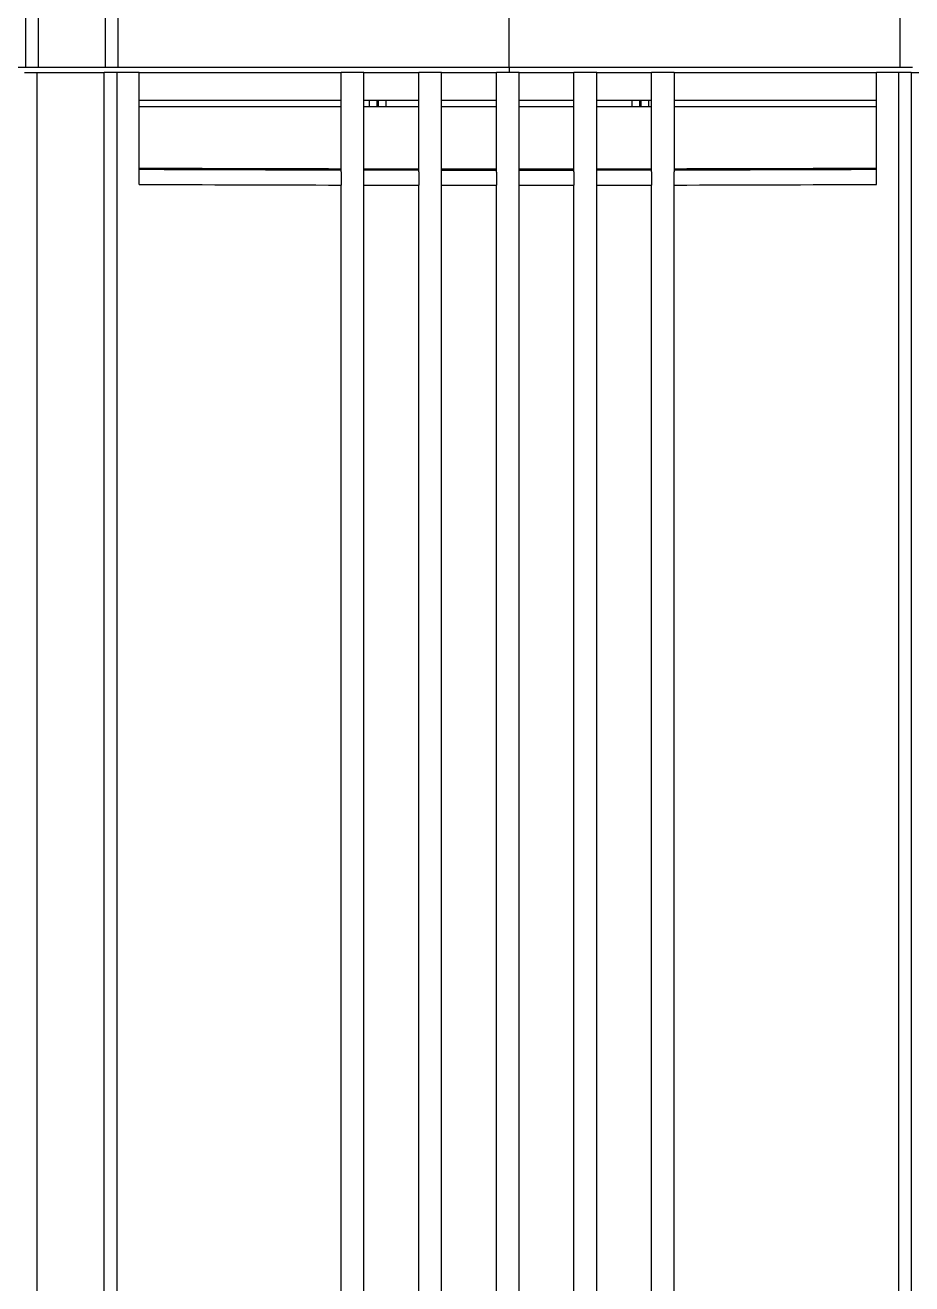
# Model space of a CAD drawing. Extents: x 14.8 to 109.8, y 1.6 to 86.6.
# Drawn here: x 47.099 to 50.598, y 7.7 to 12.667 of the extents above; entities that cross this region are included whole.
import ezdxf

# ---------------------------------------------------------------- set-up
doc = ezdxf.new("R2010")
doc.units = 0
doc.header["$MEASUREMENT"] = 0
doc.layers.add('OBJECT', color=7, linetype='CONTINUOUS')

msp = doc.modelspace()

# ---------------------------------------------------------------- linework, layer by layer
at = {"layer": 'OBJECT'}
for p, q in [((47.1013, 12.5001), (47.1013, 14.183)), ((47.1494, 14.1822), (47.1494, 12.5001)), ((47.416, 12.5001), (47.416, 13.4511)), ((47.465, 13.4511), (47.465, 12.5001)), ((49.0083, 12.5001), (49.0083, 13.4521)), ((50.5517, 12.5001), (50.5517, 13.4511)), ((47.1013, 12.5001), (46.9091, 12.5001)), ((47.0963, 12.4807), (47.1444, 12.4807)), ((47.1494, 12.5001), (47.1013, 12.5001)), ((47.1444, 12.4807), (47.1444, 6.7607)), ((47.1444, 12.4807), (47.411, 12.4807)), ((47.416, 12.5001), (47.1494, 12.5001)), ((47.411, 6.8207), (47.411, 12.4807)), ((47.46, 12.4807), (47.411, 12.4807)), ((47.465, 12.5001), (47.416, 12.5001)), ((47.46, 12.4807), (47.46, 6.8207)), ((47.5483, 12.4807), (47.46, 12.4807)), ((49.0083, 12.5001), (47.465, 12.5001)), ((47.5483, 12.0387), (47.5483, 12.4807)), ((47.5483, 12.4807), (48.3458, 12.4807)), ((48.3458, 12.0882), (48.3458, 12.4807)), ((48.4358, 12.4807), (48.3458, 12.4807)), ((48.4358, 12.0881), (48.4358, 12.4807)), ((48.4358, 12.4807), (48.6521, 12.4807)), ((48.6521, 12.0878), (48.6521, 12.4807)), ((48.7421, 12.4807), (48.6521, 12.4807)), ((48.7421, 12.0877), (48.7421, 12.4807)), ((48.7421, 12.4807), (48.9583, 12.4807)), ((48.9583, 12.0876), (48.9583, 12.4807)), ((49.0483, 12.4807), (48.9583, 12.4807)), ((50.5517, 12.5001), (49.0083, 12.5001)), ((49.0083, 12.5001), (49.0083, 12.4807)), ((49.0483, 12.0876), (49.0483, 12.4807)), ((49.0483, 12.4807), (49.2646, 12.4807)), ((49.2646, 12.0877), (49.2646, 12.4807)), ((49.3546, 12.4807), (49.2646, 12.4807)), ((49.3546, 12.0878), (49.3546, 12.4807)), ((49.3546, 12.4807), (49.5708, 12.4807)), ((49.5708, 12.0881), (49.5708, 12.4807)), ((49.6608, 12.4807), (49.5708, 12.4807)), ((49.6608, 12.4807), (49.6608, 12.0882)), ((49.6608, 12.4807), (50.4583, 12.4807)), ((50.5467, 12.4807), (50.4583, 12.4807)), ((50.4583, 12.0387), (50.4583, 12.4807)), ((50.5467, 6.8207), (50.5467, 12.4807)), ((50.5956, 12.4807), (50.5467, 12.4807)), ((50.6006, 12.5001), (50.5517, 12.5001)), ((50.5956, 12.4807), (50.5956, 6.8207)), ((50.5956, 12.4807), (50.8622, 12.4807)), ((47.5483, 12.3707), (48.3458, 12.3707)), ((48.4358, 12.3707), (48.6521, 12.3707)), ((48.4928, 12.3457), (48.4928, 12.3707)), ((48.5223, 12.3707), (48.5223, 12.3457)), ((48.7421, 12.3707), (48.9583, 12.3707)), ((49.0483, 12.3707), (49.2646, 12.3707)), ((49.3546, 12.3707), (49.5708, 12.3707)), ((49.4943, 12.3457), (49.4943, 12.3707)), ((49.5238, 12.3707), (49.5238, 12.3457)), ((49.6608, 12.3707), (50.4583, 12.3707)), ((47.5483, 12.3457), (48.3458, 12.3457)), ((48.4358, 12.3457), (48.6521, 12.3457)), ((48.7421, 12.3457), (48.9583, 12.3457)), ((49.0483, 12.3457), (49.2646, 12.3457)), ((49.3546, 12.3457), (49.5708, 12.3457)), ((49.6608, 12.3457), (50.4583, 12.3457)), ((48.3458, 6.8207), (48.3458, 12.0363)), ((48.4358, 6.8207), (48.4358, 12.0361)), ((48.6521, 6.8207), (48.6521, 12.0358)), ((48.7421, 6.8207), (48.7421, 12.0357)), ((48.9583, 6.8207), (48.9583, 12.0356)), ((49.0483, 6.8207), (49.0483, 12.0356)), ((49.2646, 6.8207), (49.2646, 12.0357)), ((49.3546, 6.8207), (49.3546, 12.0358)), ((49.5708, 6.8207), (49.5708, 12.0361)), ((49.6608, 6.8207), (49.6608, 12.0363))]:
    msp.add_line(p, q, dxfattribs=at)
for centre, major_axis, ratio, start_param, end_param in [((48.4607, 12.3151), (0, 0.25), 0.01536, 1.346679, 1.448244), ((48.4907, 12.3151), (0, 0.22), 0.017455, 1.315479, 1.43143), ((49.5259, 12.3151), (0, 0.22), 0.017455, 4.851756, 4.967706), ((49.5559, 12.3151), (0, 0.25), 0.01536, 4.834942, 4.936506), ((49.0033, 14.759), (30.39, 0), 0.087489, 4.664493, 4.690752), ((49.0033, 14.7586), (30.44, 0), 0.087489, 4.664572, 4.690787), ((49.0033, 14.759), (30.39, 0), 0.087489, 4.693714, 4.700831), ((49.0033, 14.7586), (30.44, 0), 0.087489, 4.693745, 4.70085), ((49.0033, 14.759), (30.39, 0), 0.087489, 4.703792, 4.710908), ((49.0033, 14.7586), (30.44, 0), 0.087489, 4.703806, 4.710911), ((49.0033, 14.759), (30.39, 0), 0.087489, 4.71387, 4.720986), ((49.0033, 14.7586), (30.44, 0), 0.087489, 4.713867, 4.720972), ((49.0033, 14.759), (30.39, 0), 0.087489, 4.723947, 4.731064), ((49.0033, 14.7586), (30.44, 0), 0.087489, 4.723928, 4.731033), ((49.0033, 14.759), (30.39, 0), 0.087489, 4.734026, 4.760285), ((49.0033, 14.7586), (30.44, 0), 0.087489, 4.733991, 4.760206), ((49.0033, 14.6988), (30.5, 0), 0.087317, 4.664666, 4.69083), ((49.0033, 14.6988), (30.5, 0), 0.087317, 4.693781, 4.700872), ((49.0033, 14.6988), (30.5, 0), 0.087317, 4.703823, 4.710914), ((49.0033, 14.6988), (30.5, 0), 0.087317, 4.713864, 4.720955), ((49.0033, 14.6988), (30.5, 0), 0.087317, 4.723906, 4.730997), ((49.0033, 14.6988), (30.5, 0), 0.087317, 4.733948, 4.760112)]:
    msp.add_ellipse(centre, major_axis=major_axis, ratio=ratio, start_param=start_param, end_param=end_param, dxfattribs=at)
for points, knots in [([(48.3458, 12.0882), (48.3458, 12.0843), (48.3458, 12.0764), (48.3458, 12.0578), (48.3458, 12.0437), (48.3458, 12.0363)], [0, 0, 0, 0, 0.322312, 0.644628, 1, 1, 1, 1]), ([(48.4358, 12.0361), (48.4358, 12.0428), (48.4358, 12.0563), (48.4358, 12.0752), (48.4358, 12.0836), (48.4358, 12.0881)], [0, 0, 0, 0, 0.32223, 0.644458, 1, 1, 1, 1]), ([(48.6521, 12.0878), (48.6521, 12.0838), (48.6521, 12.0759), (48.6521, 12.0574), (48.6521, 12.0432), (48.6521, 12.0358)], [0, 0, 0, 0, 0.3222922, 0.6445825, 1, 1, 1, 1]), ([(48.7421, 12.0357), (48.7421, 12.0425), (48.7421, 12.0559), (48.7421, 12.0748), (48.7421, 12.0833), (48.7421, 12.0877)], [0, 0, 0, 0, 0.3222717, 0.6445433, 1, 1, 1, 1]), ([(48.9583, 12.0876), (48.9583, 12.0836), (48.9583, 12.0757), (48.9583, 12.0572), (48.9583, 12.0431), (48.9583, 12.0356)], [0, 0, 0, 0, 0.322282, 0.644565, 1, 1, 1, 1]), ([(49.0483, 12.0356), (49.0483, 12.0424), (49.0483, 12.0558), (49.0483, 12.0747), (49.0483, 12.0832), (49.0483, 12.0876)], [0, 0, 0, 0, 0.322283, 0.644567, 1, 1, 1, 1]), ([(49.2646, 12.0877), (49.2646, 12.0837), (49.2646, 12.0758), (49.2646, 12.0573), (49.2646, 12.0432), (49.2646, 12.0357)], [0, 0, 0, 0, 0.322287, 0.644574, 1, 1, 1, 1]), ([(49.3546, 12.0358), (49.3546, 12.0425), (49.3546, 12.056), (49.3546, 12.0749), (49.3546, 12.0833), (49.3546, 12.0878)], [0, 0, 0, 0, 0.322262, 0.644524, 1, 1, 1, 1]), ([(49.5708, 12.0881), (49.5708, 12.0841), (49.5708, 12.0762), (49.5708, 12.0577), (49.5708, 12.0435), (49.5708, 12.0361)], [0, 0, 0, 0, 0.322306, 0.644611, 1, 1, 1, 1]), ([(49.6608, 12.0363), (49.6608, 12.043), (49.6608, 12.0564), (49.6608, 12.0754), (49.6608, 12.0838), (49.6608, 12.0882)], [0, 0, 0, 0, 0.322211, 0.64442, 1, 1, 1, 1])]:
    msp.add_open_spline(points, degree=3, knots=knots, dxfattribs=at)

doc.saveas('drawing.dxf')
